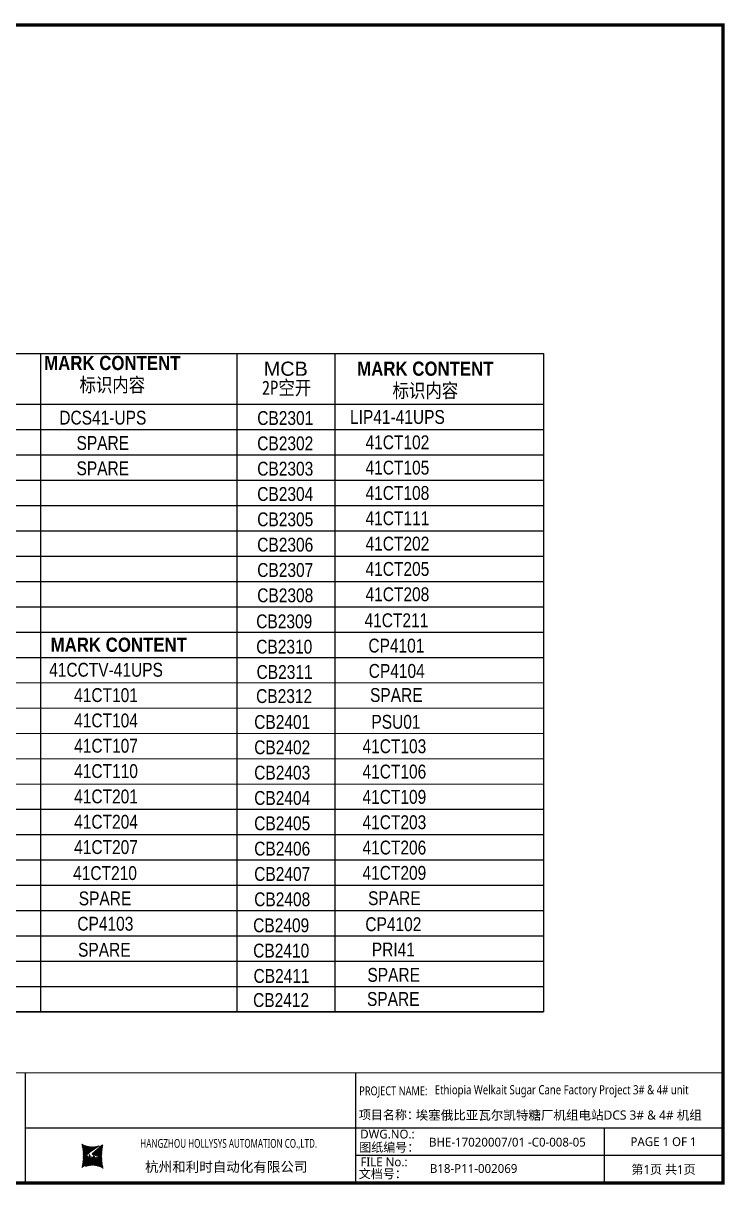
# Model space of a CAD drawing. Extents: x 81437 to 204847, y -54597 to -29444.
# Drawn here: x 117907 to 119817, y -45833 to -42672 of the extents above; entities that cross this region are included whole.
import ezdxf
from ezdxf.enums import TextEntityAlignment as Align
from ezdxf.lldxf.tags import DXFTag

# ---------------------------------------------------------------- set-up
doc = ezdxf.new("R2010")
doc.units = 0
doc.header["$LTSCALE"] = 100
doc.header["$MEASUREMENT"] = 0
for name, color, linetype in [('t', 1, 'Continuous'), ('YLT_GridLine', 7, 'Continuous'), ('YLT_GridText', 7, 'Continuous'), ('标准图框及表格', 7, 'Continuous')]:
    doc.layers.add(name, color=color, linetype=linetype)
doc.layers.add('细实线', color=7, linetype='Continuous', lineweight=20)
doc.styles.add('HZ', font='arial.ttf', dxfattribs={"width": 0.7})
doc.styles.get("Standard").update_dxf_attribs({"font": ''})
doc.styles.add('YLT_Grid', font='', dxfattribs={"width": 0.85})
doc.styles.add('微软雅黑', font='')
doc.styles.get('Standard').set_extended_font_data('SimSun')
doc.styles.get('YLT_Grid').set_extended_font_data('宋体')
doc.styles.get('微软雅黑').set_extended_font_data('Microsoft YaHei')
tags = doc.linetypes.add('CENTER', pattern=[2, 1.25, -0.25, 0.25, -0.25]).pattern_tags.tags
tags[10:11] = [DXFTag(74, 4), DXFTag(75, 0), DXFTag(340, '0'), DXFTag(46, 1.0), DXFTag(50, 0.0), DXFTag(44, 0.0), DXFTag(45, 0.0)]
tags[8:9] = [DXFTag(74, 4), DXFTag(75, 0), DXFTag(340, '0'), DXFTag(46, 1.0), DXFTag(50, 0.0), DXFTag(44, 0.0), DXFTag(45, 0.0)]
tags[6:7] = [DXFTag(74, 4), DXFTag(75, 0), DXFTag(340, '0'), DXFTag(46, 1.0), DXFTag(50, 0.0), DXFTag(44, 0.0), DXFTag(45, 0.0)]
tags[4:5] = [DXFTag(74, 4), DXFTag(75, 0), DXFTag(340, '0'), DXFTag(46, 1.0), DXFTag(50, 0.0), DXFTag(44, 0.0), DXFTag(45, 0.0)]
pattern_1 = [(45, (-6.162819773475348, -58.86246267448996), (-0.736262898216564, 0.7362628982165641), [])]

# ---------------------------------------------------------------- blocks, each defined once
blk = doc.blocks.new('空开标识')
at = {"layer": 'YLT_GridText', "style": 'YLT_Grid', "width": 0.85}
blk.add_attdef('A路1', text='', height=28, dxfattribs=at).set_placement((38.7147169765085, 3.477287093177438), align=Align.CENTER)
blk = doc.blocks.new('空开12')
at = {"layer": 'YLT_GridText', "style": 'YLT_Grid', "width": 0.8}
blk.add_attdef('KA1', text='', height=28, dxfattribs=at).set_placement((31.39270106703043, 0.8407768793404102), align=Align.CENTER)
blk = doc.blocks.new('图框')
at = {"layer": '标准图框及表格'}
h = blk.add_hatch(dxfattribs=at)
h.set_pattern_fill('ANSI31', color=5, scale=8.329863809039892, style=0)
h.set_pattern_definition(pattern_1)
edge = h.paths.add_edge_path()
edge.add_arc((2393.094436262916, -3057.016314091056), 55.18534773488954, 238.1092081981581, 291.6531626184834)
edge.add_line((2413.457117633552, -3108.307481089123), (2382.362679957259, -3129.105284474292))
edge.add_arc((2232.744557938924, -3137.191253253037), 135.3602868968974, 346.3915348661821, 374.2500326978034)
edge.add_line((2364.304773850054, -3169.039594784347), (2391.343418124445, -3146.7148906974))
edge.add_line((2385.17637942767, -3139.143911424919), (2389.981166822123, -3139.761302572286))
edge.add_spline(control_points=[(2391.307199095063, -3146.750097628447), (2392.196661605914, -3145.885543305817), (2393.808172678844, -3144.319160410171), (2393.706362376579, -3140.114756849009), (2391.263680388605, -3139.875266105763), (2389.959101290711, -3139.747359722689)], knot_values=[0, 0, 0, 0, 6.844331067525468, 12.40042740766005, 18.76924275352248, 18.76924275352248, 18.76924275352248, 18.76924275352248], weights=[1, 1, 1, 1, 1, 1], degree=3, periodic=0)
edge.add_spline(control_points=[(2382.352543285211, -3129.127895979397), (2381.626555155563, -3129.73152025812), (2380.315378592357, -3130.821700626719), (2379.381276507607, -3132.24510027398), (2378.964379386169, -3132.880374753903)], knot_values=[0, 0, 0, 0, 5.253673658024614, 9.488438564008057, 9.488438564008057, 9.488438564008057, 9.488438564008057], weights=[1, 1, 1, 1, 1], degree=3, periodic=0)
edge.add_spline(control_points=[(2380.109845815059, -3131.144179531064), (2379.558651433159, -3131.767985770505), (2378.469607692277, -3133.249177120419), (2378.75000888206, -3136.59141356358), (2381.696031569307, -3138.758015293683), (2384.022624161043, -3139.007997601494), (2385.15175362843, -3139.129317677358)], knot_values=[10.66597461496156, 10.66597461496156, 10.66597461496156, 10.66597461496156, 18.97770399508879, 28.89455822145742, 41.119553648298, 52.64692538081317, 52.64692538081317, 52.64692538081317, 52.64692538081317], weights=[1, 1, 1, 1, 1, 1, 1], degree=3, periodic=0)
h = blk.add_hatch(dxfattribs=at)
h.set_pattern_fill('ANSI31', color=3, scale=8.329863809039892, style=0)
h.set_pattern_definition(pattern_1)
edge = h.paths.add_edge_path()
edge.add_line((2396.306912351669, -3134.638821765021), (2401.543221691929, -3135.303048767099))
edge.add_spline(control_points=[(2394.881673431148, -3127.632408877759), (2393.992210920092, -3128.496963200258), (2392.380699847337, -3130.063346096064), (2392.482510149457, -3134.26774965708), (2394.925192137576, -3134.507240400384), (2396.229771235499, -3134.635146783385)], knot_values=[0, 0, 0, 0, 6.844331067526932, 12.40042740766158, 18.76924275352342, 18.76924275352342, 18.76924275352342, 18.76924275352342], weights=[1, 1, 1, 1, 1, 1], degree=3, periodic=0)
edge.add_line((2421.884098676157, -3105.342911721815), (2394.845454401773, -3127.667615808762))
edge.add_spline(control_points=[(2406.462349776273, -3142.781070641064), (2406.85282482484, -3142.285248106444), (2407.700959278394, -3140.915136680455), (2407.438863643569, -3137.791092942495), (2404.4928409567, -3135.624491212552), (2402.166248364556, -3135.374508904741), (2401.037118897577, -3135.253188828716)], knot_values=[12.65408913243743, 12.65408913243743, 12.65408913243743, 12.65408913243743, 18.97770399508879, 28.89455822145742, 41.119553648298, 52.64692538081317, 52.64692538081317, 52.64692538081317, 52.64692538081317], weights=[1, 1, 1, 1, 1, 1, 1], degree=3, periodic=0)
edge.add_line((2405.463463917236, -3143.838156073773), (2406.618423075823, -3142.594514654259))
edge.add_line((2403.858524028219, -3145.261600863971), (2405.463463917236, -3143.838156073904))
edge.add_line((2372.73175489228, -3166.075025417009), (2403.826192568573, -3145.277222031841))
edge.add_arc((2393.094436262916, -3217.366192415033), 55.18534773488965, 58.10920819815809, 111.6531626184834)
edge.add_arc((2553.444314586908, -3137.191253253037), 135.360286896897, 166.3915348661823, 194.2500326978024)
at = {"color": 7}
for p, q in [((2209.47921527367, -2910.443887418679), (2209.47921527367, -3210.443887418679)), ((3109.47921527367, -2910.443887418679), (3109.47921527367, -3210.443887418679)), ((2209.47921527367, -3060.443887418679), (3109.47921527367, -3060.443887418679)), ((3109.47921527367, -3060.443887418679), (4109.47921527367, -3060.443887418679)), ((3785.62275226965, -3060.443887418679), (3785.62275226965, -3210.443887418679)), ((4109.47921527367, -3135.443887418679), (3109.47921527367, -3135.443887418679))]:
    blk.add_line(p, q, dxfattribs=at)
at = {"color": 7, "const_width": 3}
blk.add_lwpolyline([(4109.47921527367, -2910.443887418679), (-6.162819773475348, -2910.443887418679)], dxfattribs=at)
at = {"layer": 't', "color": 7, "const_width": 9.61519705431492}
blk.add_lwpolyline([(4109.47921527367, -3210.443887418679), (4109.47921527367, -58.86246267448996), (-6.162819773475348, -58.86246267448996), (-6.162819773475348, -3210.443887418679)], close=True, dxfattribs=at)
at = {"color": 7, "linetype": 'CENTER', "style": '微软雅黑'}
for s, height, p in [('项目名称：', 24, (3118.237888517288, -3036.94681899895)), ('图纸编号：', 24, (3119.058468482224, -3125.527001057468)), ('杭州和利时自动化有限公司', 27, (2536.38633266712, -3179.976961063531)), ('文档号：', 24, (3117.869572934458, -3197.591179766443))]:
    blk.add_text(s, height=height, dxfattribs=at).set_placement(p)
at = {"color": 7, "style": '微软雅黑', "flags": 8}
for tag, p, height in [('DWG.NAME:', (1375.473639447489, -2969.2419877869), 25), ('DWG.NO.:', (3122.023352488108, -3089.264933317976), 24), ('图纸编号', (3309.199899152482, -3111.267140832559), 24), ('FILENO.:', (3122.509725826509, -3164.966587124836), 24), ('文档号', (3311.563545755656, -3182.994948628203), 24)]:
    blk.add_attdef(tag, p, '', height=height, dxfattribs=at)
at = {"color": 7, "style": '微软雅黑', "width": 0.8, "flags": 8}
for tag, p, height in [('PROJECTNAME:', (3119.317365890063, -2971.670387076527), 24), ('PROJECT_NAME', (3324.743137664682, -2969.191656158461), 25)]:
    blk.add_attdef(tag, p, '', height=height, dxfattribs=at)
at = {"color": 7, "style": '微软雅黑', "flags": 8}
for tag, height, width, p in [('RENLIU', 24, 0.7, (692.0254873090671, -3009.243060483925)), ('SHUFENWANG', 24, 0.7, (879.6254712981536, -3009.243060483925)), ('FANGHOU', 24, 0.7, (1063.567935676903, -3009.243060483925)), ('DANDANLI', 24, 0.7, (1243.852880445316, -3009.243060483925)), ('#10STATIONONTROLCABINETCOVER', 30, 0.6, (1771.737284051596, -3076.044837234568)), ('HANGZHOUHOLLYSYSAUTOMATIONCO.,LTD.', 24, 0.7, (2763.919484516009, -3104.577265918681))]:
    blk.add_attdef(tag, text='', height=height, dxfattribs=dict(at, width=width)).set_placement(p, align=Align.MIDDLE)
for tag, p in [('图纸名称:', (1371.649552043295, -3024.785799731683)), ('项目名称', (3272.897224152879, -3045.626842364768))]:
    blk.add_attdef(tag, text='', height=25, dxfattribs=at).set_placement(p, align=Align.BOTTOM_LEFT)
at = {"color": 7, "flags": 8}
blk.add_attdef('A', text='', height=23, dxfattribs=at).set_placement((53.73638948711596, -3033.744016823508), align=Align.MIDDLE)
at = {"color": 7, "style": '微软雅黑', "flags": 8}
for tag, height, p in [('设计时间', 23, (207.7030023673433, -3033.744016823508)), ('刘仁', 23, (692.0254873090671, -3061.050838701933)), ('王姝芬', 23, (879.6254712981536, -3061.050838701933)), ('侯方', 23, (1063.567935676903, -3061.050838701933)), ('李丹丹', 23, (1243.852880445316, -3061.050838701933)), ('PAGEXOFX', 24, (3947.55098377166, -3097.943887418679)), ('REV.', 24, (53.21983990701119, -3121.911417548025)), ('DATE', 24, (202.7449719716897, -3121.911417548025)), ('DESCRIPTION', 24, (445.5564698352027, -3121.911417548025)), ('PREPARED', 24, (692.0254873090671, -3121.911417548025)), ('CHECKED', 24, (879.625471298139, -3121.911417548025)), ('SIGNED', 24, (1063.567935676889, -3121.911417548025)), ('APPROVED', 24, (1243.852880445316, -3121.911417548025)), ('图纸名称', 30, (1771.737284051596, -3153.557526718527)), ('第几页共几页', 24, (3947.55098377166, -3172.943887418679))]:
    blk.add_attdef(tag, text='', height=height, dxfattribs=at).set_placement(p, align=Align.MIDDLE)
at = {"layer": '标准图框及表格', "color": 5, "style": 'HZ'}
for s, p in [('pgqh', (2367.722055843864, -3118.539690870716)), ('hollilas', (2367.889081852576, -3144.830947292762))]:
    blk.add_text(s, height=5.205656721233694, dxfattribs=at).set_placement(p)
at = {"layer": '标准图框及表格', "color": 3, "style": 'HZ'}
for s, height, p in [('auto', 8.676094535389492, (2394.744307490306, -3133.062499086471)), ('hollysys', 4.338047267694746, (2396.375285240625, -3158.593924068552))]:
    blk.add_text(s, height=height, dxfattribs=at).set_placement(p)

msp = doc.modelspace()

# ---------------------------------------------------------------- linework, layer by layer
at = {"layer": 'YLT_GridLine', "color": 7, "lineweight": 25}
for p, q in [((117954.0603387775, -43570.63065708816), (117954.0953677144, -45362.97719630756)), ((118488.6306046795, -43570.72548258182), (118488.6470749105, -45363.00273535556)), ((118755.7489248728, -43570.73536731213), (118755.7839525118, -45363.01549823976)), ((116226.0495330665, -43708.48439620197), (119323.6442472805, -43708.63238865812)), ((116226.0495330665, -43777.41815620196), (119323.6442472805, -43777.56614865811)), ((116226.0495330665, -43846.35191620194), (119323.6442472805, -43846.49990865809)), ((116226.0495330665, -43915.28567620194), (119323.6442472805, -43915.43366865808)), ((116226.0495330665, -43984.21943620192), (119323.6442472805, -43984.36742865806)), ((116226.0495330665, -44053.15319620191), (119323.6442472805, -44053.30118865806)), ((116226.0495330665, -44122.08695620191), (119323.6442472805, -44122.23494865805)), ((116226.0495330665, -44191.02071620189), (119323.6442472805, -44191.16870865804)), ((116226.0495330665, -44259.95447620188), (119323.6442472805, -44260.10246865803)), ((116226.0495330665, -44328.88823620188), (119323.6442472805, -44329.03622865802)), ((116226.0495330665, -44397.82199620186), (119323.6442472805, -44397.96998865801)), ((116226.0495330665, -44466.75575620185), (119323.6442472805, -44466.903748658)), ((116226.0495330665, -44535.68951620185), (119323.6442472805, -44535.83750865799)), ((116226.0495330665, -44604.62327620183), (119323.6442472805, -44604.77126865798)), ((116226.0495330665, -44673.55703620181), (119323.6442472805, -44673.70502865796)), ((116226.0495330665, -44742.49079620181), (119323.6442472805, -44742.63878865796)), ((116226.0495330665, -44811.4245562018), (119323.6442472805, -44811.57254865795)), ((116226.0495330665, -44880.35831620179), (119323.6442472805, -44880.50630865793)), ((116226.0495330665, -44949.29207620177), (119323.6442472805, -44949.44006865792)), ((116226.0495330665, -45018.22583620177), (119323.6442472805, -45018.37382865792)), ((116226.0225868921, -45087.15959491436), (119323.6173011061, -45087.30758737051)), ((116226.0495330665, -45087.15959620175), (119323.6442472805, -45087.3075886579)), ((116225.9956407178, -45156.09335362696), (119323.5903549318, -45156.24134608311)), ((116226.0225868921, -45156.09335491435), (119323.6173011061, -45156.2413473705)), ((116225.9686945434, -45225.02711233956), (119323.5634087574, -45225.17510479571)), ((116225.9956407178, -45225.02711362695), (119323.5903549318, -45225.1751060831)), ((116225.9417483691, -45293.96087105216), (119323.5364625831, -45294.10886350831)), ((116225.9686945434, -45293.96087233955), (119323.5634087574, -45294.1088647957)), ((116225.9417483691, -45362.89463105215), (119323.5364625831, -45363.0426235083))]:
    msp.add_line(p, q, dxfattribs=at)
msp.add_lwpolyline([(116226.0495330665, -43570.61738421489), (119323.6442472805, -43570.76537667104), (119323.6310736056, -45363.04262802849), (116226.0791738593, -45362.89463761787)], close=True, dxfattribs=at)

# ---------------------------------------------------------------- block references
at = {"color": 1}
ref = msp.add_blockref('图框', (115702.8382515571, -42618.09334372001), dxfattribs=at)
ref.add_attrib('PROJECTNAME:', 'PROJECT NAME:', (118822.1556174471, -45589.76373079654), dxfattribs={"color": 7, "height": 24, "style": '微软雅黑', "width": 0.8000000000000002})
ref.add_attrib('FILENO.:', 'FILE No.:', (118825.3479773836, -45783.05993084485), dxfattribs={"color": 7, "height": 24, "style": '微软雅黑'})
ref.add_attrib('DWG.NO.:', 'DWG.NO.:', (118824.8616040452, -45707.35827703799), dxfattribs={"color": 7, "height": 24, "style": '微软雅黑'})
ref.add_attrib('PAGEXOFX', 'PAGE 1 OF 1', dxfattribs={"color": 7, "height": 24, "style": '微软雅黑', "flags": 8}).set_placement((119650.3892353287, -45716.0372311387), align=Align.MIDDLE)
ref.add_attrib('PROJECT_NAME', 'Ethiopia Welkait Sugar Cane Factory Project 3# & 4# unit', (119027.5813892218, -45587.28499987847), dxfattribs={"color": 7, "height": 25, "style": '微软雅黑', "width": 0.8})
ref.add_attrib('项目名称', '埃塞俄比亚瓦尔凯特糖厂机组电站DCS 3# & 4# 机组', dxfattribs={"color": 7, "height": 25, "style": '微软雅黑'}).set_placement((118975.73547571, -45663.72018608479), align=Align.BOTTOM_LEFT)
ref.add_attrib('HANGZHOUHOLLYSYSAUTOMATIONCO.,LTD.', 'HANGZHOU HOLLYSYS AUTOMATION CO.,LTD.', dxfattribs={"color": 7, "height": 24, "style": '微软雅黑', "width": 0.6999999999999998}).set_placement((118466.7577360731, -45722.6706096387), align=Align.MIDDLE)
ref.add_attrib('文档号', 'B18-P11-002069', (119014.4017973127, -45801.08829234822), dxfattribs={"color": 7, "height": 24, "style": '微软雅黑', "flags": 8})
ref.add_attrib('图纸编号', 'BHE-17020007/01 -C0-008-05', (119012.0381507096, -45729.36048455258), dxfattribs={"color": 7, "height": 24, "style": '微软雅黑', "flags": 8})
ref.add_attrib('第几页共几页', '第1页 共1页', dxfattribs={"color": 7, "height": 24, "style": '微软雅黑', "flags": 8}).set_placement((119650.3892353287, -45791.0372311387), align=Align.MIDDLE)
at = {"layer": '细实线'}
ref = msp.add_blockref('空开标识', (118071.8534049694, -43769.1097657084), dxfattribs=dict(at, xscale=1.348704000001308, yscale=1.348703999999834, zscale=1.348704))
ref.add_attrib('A路1', 'DCS41-UPS', dxfattribs={"layer": 'YLT_GridText', "height": 37.763712, "style": 'HZ', "width": 0.8}).set_placement((118124.0680986145, -43764.41993469669), align=Align.CENTER)
ref = msp.add_blockref('空开12', (118578.3673560754, -43766.66392919018), dxfattribs=dict(at, xscale=1.348704000001308, yscale=1.348703999999834, zscale=1.348704))
ref.add_attrib('KA1', 'CB2301', dxfattribs={"layer": 'YLT_GridText', "height": 37.763712, "style": 'HZ', "width": 0.8}).set_placement((118620.7068175753, -43765.52997004991), align=Align.CENTER)
ref = msp.add_blockref('空开标识', (118873.7821670809, -43767.30347988875), dxfattribs=dict(at, xscale=1.348704000001308, yscale=1.348703999999834, zscale=1.348704))
ref.add_attrib('A路1', 'LIP41-41UPS', dxfattribs={"layer": 'YLT_GridText', "height": 37.763712, "style": 'HZ', "width": 0.8}).set_placement((118925.9968607259, -43762.61364887704), align=Align.CENTER)
ref = msp.add_blockref('空开标识', (118071.8534049694, -43838.0435257084), dxfattribs=dict(at, xscale=1.348704000001308, yscale=1.348703999999834, zscale=1.348704))
ref.add_attrib('A路1', 'SPARE', dxfattribs={"layer": 'YLT_GridText', "height": 37.763712, "style": 'HZ', "width": 0.8}).set_placement((118124.0680986145, -43833.35369469668), align=Align.CENTER)
ref = msp.add_blockref('空开12', (118578.3673560754, -43835.59768919017), dxfattribs=dict(at, xscale=1.348704000001308, yscale=1.348703999999834, zscale=1.348704))
ref.add_attrib('KA1', 'CB2302', dxfattribs={"layer": 'YLT_GridText', "height": 37.763712, "style": 'HZ', "width": 0.8}).set_placement((118620.7068175753, -43834.4637300499), align=Align.CENTER)
ref = msp.add_blockref('空开标识', (118873.7821670809, -43836.23723988875), dxfattribs=dict(at, xscale=1.348704000001308, yscale=1.348703999999834, zscale=1.348704))
ref.add_attrib('A路1', '41CT102', dxfattribs={"layer": 'YLT_GridText', "height": 37.763712, "style": 'HZ', "width": 0.8}).set_placement((118925.9968607259, -43831.54740887703), align=Align.CENTER)
ref = msp.add_blockref('空开标识', (118071.8534049694, -43906.97728570839), dxfattribs=dict(at, xscale=1.348704000001308, yscale=1.348703999999834, zscale=1.348704))
ref.add_attrib('A路1', 'SPARE', dxfattribs={"layer": 'YLT_GridText', "height": 37.763712, "style": 'HZ', "width": 0.8}).set_placement((118124.0680986145, -43902.28745469668), align=Align.CENTER)
ref = msp.add_blockref('空开12', (118578.3673560754, -43904.53144919017), dxfattribs=dict(at, xscale=1.348704000001308, yscale=1.348703999999834, zscale=1.348704))
ref.add_attrib('KA1', 'CB2303', dxfattribs={"layer": 'YLT_GridText', "height": 37.763712, "style": 'HZ', "width": 0.8}).set_placement((118620.7068175753, -43903.39749004989), align=Align.CENTER)
ref = msp.add_blockref('空开标识', (118873.7821670809, -43905.17099988874), dxfattribs=dict(at, xscale=1.348704000001308, yscale=1.348703999999834, zscale=1.348704))
ref.add_attrib('A路1', '41CT105', dxfattribs={"layer": 'YLT_GridText', "height": 37.763712, "style": 'HZ', "width": 0.8}).set_placement((118925.9968607259, -43900.48116887703), align=Align.CENTER)
ref = msp.add_blockref('空开12', (118578.3673560754, -43973.46520919016), dxfattribs=dict(at, xscale=1.348704000001308, yscale=1.348703999999834, zscale=1.348704))
ref.add_attrib('KA1', 'CB2304', dxfattribs={"layer": 'YLT_GridText', "height": 37.763712, "style": 'HZ', "width": 0.8}).set_placement((118620.7068175753, -43972.33125004989), align=Align.CENTER)
ref = msp.add_blockref('空开标识', (118873.7821670809, -43974.10475988874), dxfattribs=dict(at, xscale=1.348704000001308, yscale=1.348703999999834, zscale=1.348704))
ref.add_attrib('A路1', '41CT108', dxfattribs={"layer": 'YLT_GridText', "height": 37.763712, "style": 'HZ', "width": 0.8}).set_placement((118925.9968607259, -43969.41492887701), align=Align.CENTER)
ref = msp.add_blockref('空开12', (118578.3673560754, -44042.39896919015), dxfattribs=dict(at, xscale=1.348704000001308, yscale=1.348703999999834, zscale=1.348704))
ref.add_attrib('KA1', 'CB2305', dxfattribs={"layer": 'YLT_GridText', "height": 37.763712, "style": 'HZ', "width": 0.8}).set_placement((118620.7068175753, -44041.26501004988), align=Align.CENTER)
ref = msp.add_blockref('空开标识', (118873.7821670809, -44043.03851988872), dxfattribs=dict(at, xscale=1.348704000001308, yscale=1.348703999999834, zscale=1.348704))
ref.add_attrib('A路1', '41CT111', dxfattribs={"layer": 'YLT_GridText', "height": 37.763712, "style": 'HZ', "width": 0.8}).set_placement((118925.9968607259, -44038.34868887701), align=Align.CENTER)
ref = msp.add_blockref('空开12', (118578.3673560754, -44111.33272919014), dxfattribs=dict(at, xscale=1.348704000001308, yscale=1.348703999999834, zscale=1.348704))
ref.add_attrib('KA1', 'CB2306', dxfattribs={"layer": 'YLT_GridText', "height": 37.763712, "style": 'HZ', "width": 0.8}).set_placement((118620.7068175753, -44110.19877004987), align=Align.CENTER)
ref = msp.add_blockref('空开标识', (118873.7821670809, -44111.97227988872), dxfattribs=dict(at, xscale=1.348704000001308, yscale=1.348703999999834, zscale=1.348704))
ref.add_attrib('A路1', '41CT202', dxfattribs={"layer": 'YLT_GridText', "height": 37.763712, "style": 'HZ', "width": 0.8}).set_placement((118925.9968607259, -44107.282448877), align=Align.CENTER)
ref = msp.add_blockref('空开12', (118578.3673560754, -44180.26648919014), dxfattribs=dict(at, xscale=1.348704000001308, yscale=1.348703999999834, zscale=1.348704))
ref.add_attrib('KA1', 'CB2307', dxfattribs={"layer": 'YLT_GridText', "height": 37.763712, "style": 'HZ', "width": 0.8}).set_placement((118620.7068175753, -44179.13253004986), align=Align.CENTER)
ref = msp.add_blockref('空开标识', (118873.7821670809, -44180.90603988871), dxfattribs=dict(at, xscale=1.348704000001308, yscale=1.348703999999834, zscale=1.348704))
ref.add_attrib('A路1', '41CT205', dxfattribs={"layer": 'YLT_GridText', "height": 37.763712, "style": 'HZ', "width": 0.8}).set_placement((118925.9968607259, -44176.216208877), align=Align.CENTER)
ref = msp.add_blockref('空开12', (118578.3673560754, -44249.20024919012), dxfattribs=dict(at, xscale=1.348704000001308, yscale=1.348703999999834, zscale=1.348704))
ref.add_attrib('KA1', 'CB2308', dxfattribs={"layer": 'YLT_GridText', "height": 37.763712, "style": 'HZ', "width": 0.8}).set_placement((118620.7068175753, -44248.06629004986), align=Align.CENTER)
ref = msp.add_blockref('空开标识', (118873.7821670809, -44249.83979988869), dxfattribs=dict(at, xscale=1.348704000001308, yscale=1.348703999999834, zscale=1.348704))
ref.add_attrib('A路1', '41CT208', dxfattribs={"layer": 'YLT_GridText', "height": 37.763712, "style": 'HZ', "width": 0.8}).set_placement((118925.9968607259, -44245.14996887698), align=Align.CENTER)
ref = msp.add_blockref('空开12', (118575.6118573001, -44319.97637224941), dxfattribs=dict(at, xscale=1.348704000001308, yscale=1.348703999999834, zscale=1.348704))
ref.add_attrib('KA1', 'CB2309', dxfattribs={"layer": 'YLT_GridText', "height": 37.763712, "style": 'HZ', "width": 0.8}).set_placement((118617.9513188, -44318.84241310913), align=Align.CENTER)
ref = msp.add_blockref('空开标识', (118871.0266683056, -44320.61592294798), dxfattribs=dict(at, xscale=1.348704000001308, yscale=1.348703999999834, zscale=1.348704))
ref.add_attrib('A路1', '41CT211', dxfattribs={"layer": 'YLT_GridText', "height": 37.763712, "style": 'HZ', "width": 0.8}).set_placement((118923.2413619506, -44315.92609193627), align=Align.CENTER)
ref = msp.add_blockref('空开12', (118575.6118573001, -44388.9101322494), dxfattribs=dict(at, xscale=1.348704000001308, yscale=1.348703999999834, zscale=1.348704))
ref.add_attrib('KA1', 'CB2310', dxfattribs={"layer": 'YLT_GridText', "height": 37.763712, "style": 'HZ', "width": 0.8}).set_placement((118617.9513188, -44387.77617310913), align=Align.CENTER)
ref = msp.add_blockref('空开标识', (118871.0266683056, -44389.54968294797), dxfattribs=dict(at, xscale=1.348704000001308, yscale=1.348703999999834, zscale=1.348704))
ref.add_attrib('A路1', 'CP4101', dxfattribs={"layer": 'YLT_GridText', "height": 37.763712, "style": 'HZ', "width": 0.8}).set_placement((118923.2413619506, -44384.85985193626), align=Align.CENTER)
ref = msp.add_blockref('空开标识', (118080.6142237117, -44455.33753503505), dxfattribs=dict(at, xscale=1.348704000001308, yscale=1.348703999999834, zscale=1.348704))
ref.add_attrib('A路1', '41CCTV-41UPS', dxfattribs={"layer": 'YLT_GridText', "height": 37.763712, "style": 'HZ', "width": 0.8}).set_placement((118132.8289173568, -44450.64770402334), align=Align.CENTER)
ref = msp.add_blockref('空开12', (118576.5586368604, -44457.84404057518), dxfattribs=dict(at, xscale=1.348704000001308, yscale=1.348703999999834, zscale=1.348704))
ref.add_attrib('KA1', 'CB2311', dxfattribs={"layer": 'YLT_GridText', "height": 37.763712, "style": 'HZ', "width": 0.8}).set_placement((118618.8980983603, -44456.71008143492), align=Align.CENTER)
ref = msp.add_blockref('空开标识', (118871.9734478658, -44458.48359127375), dxfattribs=dict(at, xscale=1.348704000001308, yscale=1.348703999999834, zscale=1.348704))
ref.add_attrib('A路1', 'CP4104', dxfattribs={"layer": 'YLT_GridText', "height": 37.763712, "style": 'HZ', "width": 0.8}).set_placement((118924.1881415109, -44453.79376026204), align=Align.CENTER)
ref = msp.add_blockref('空开标识', (118080.6142237117, -44524.27129503504), dxfattribs=dict(at, xscale=1.348704000001308, yscale=1.348703999999834, zscale=1.348704))
ref.add_attrib('A路1', '41CT101', dxfattribs={"layer": 'YLT_GridText', "height": 37.763712, "style": 'HZ', "width": 0.8}).set_placement((118132.8289173568, -44519.58146402332), align=Align.CENTER)
ref = msp.add_blockref('空开12', (118575.340127541, -44523.41025301711), dxfattribs=dict(at, xscale=1.348704000001308, yscale=1.348703999999834, zscale=1.348704))
ref.add_attrib('KA1', 'CB2312', dxfattribs={"layer": 'YLT_GridText', "height": 37.763712, "style": 'HZ', "width": 0.8}).set_placement((118617.6795890409, -44522.27629387684), align=Align.CENTER)
ref = msp.add_blockref('空开标识', (118870.7549385465, -44524.04980371568), dxfattribs=dict(at, xscale=1.348704000001308, yscale=1.348703999999834, zscale=1.348704))
ref.add_attrib('A路1', 'SPARE', dxfattribs={"layer": 'YLT_GridText', "height": 37.763712, "style": 'HZ', "width": 0.8}).set_placement((118922.9696321915, -44519.35997270397), align=Align.CENTER)
ref = msp.add_blockref('空开标识', (118080.6142237117, -44593.20505503503), dxfattribs=dict(at, xscale=1.348704000001308, yscale=1.348703999999834, zscale=1.348704))
ref.add_attrib('A路1', '41CT104', dxfattribs={"layer": 'YLT_GridText', "height": 37.763712, "style": 'HZ', "width": 0.8}).set_placement((118132.8289173568, -44588.51522402332), align=Align.CENTER)
ref = msp.add_blockref('空开12', (118570.1041299703, -44593.86866735242), dxfattribs=dict(at, xscale=1.348704000001308, yscale=1.348703999999834, zscale=1.348704))
ref.add_attrib('KA1', 'CB2401', dxfattribs={"layer": 'YLT_GridText', "height": 37.763712, "style": 'HZ', "width": 0.8}).set_placement((118612.4435914702, -44592.73470821215), align=Align.CENTER)
ref = msp.add_blockref('空开标识', (118869.783110183, -44597.00259916196), dxfattribs=dict(at, xscale=1.348704000001308, yscale=1.348703999999834, zscale=1.348704))
ref.add_attrib('A路1', 'PSU01', dxfattribs={"layer": 'YLT_GridText', "height": 37.763712, "style": 'HZ', "width": 0.8}).set_placement((118921.997803828, -44592.31276815024), align=Align.CENTER)
ref = msp.add_blockref('空开标识', (118080.6142237117, -44662.13881503503), dxfattribs=dict(at, xscale=1.348704000001308, yscale=1.348703999999834, zscale=1.348704))
ref.add_attrib('A路1', '41CT107', dxfattribs={"layer": 'YLT_GridText', "height": 37.763712, "style": 'HZ', "width": 0.8}).set_placement((118132.8289173568, -44657.44898402331), align=Align.CENTER)
ref = msp.add_blockref('空开12', (118570.1041299703, -44662.80242735241), dxfattribs=dict(at, xscale=1.348704000001308, yscale=1.348703999999834, zscale=1.348704))
ref.add_attrib('KA1', 'CB2402', dxfattribs={"layer": 'YLT_GridText', "height": 37.763712, "style": 'HZ', "width": 0.8}).set_placement((118612.4435914702, -44661.66846821214), align=Align.CENTER)
ref = msp.add_blockref('空开标识', (118865.5189409757, -44663.44197805099), dxfattribs=dict(at, xscale=1.348704000001308, yscale=1.348703999999834, zscale=1.348704))
ref.add_attrib('A路1', '41CT103', dxfattribs={"layer": 'YLT_GridText', "height": 37.763712, "style": 'HZ', "width": 0.8}).set_placement((118917.7336346208, -44658.75214703927), align=Align.CENTER)
ref = msp.add_blockref('空开标识', (118080.6142237117, -44731.07257503502), dxfattribs=dict(at, xscale=1.348704000001308, yscale=1.348703999999834, zscale=1.348704))
ref.add_attrib('A路1', '41CT110', dxfattribs={"layer": 'YLT_GridText', "height": 37.763712, "style": 'HZ', "width": 0.8}).set_placement((118132.8289173568, -44726.3827440233), align=Align.CENTER)
ref = msp.add_blockref('空开12', (118570.1041299703, -44731.73618735241), dxfattribs=dict(at, xscale=1.348704000001308, yscale=1.348703999999834, zscale=1.348704))
ref.add_attrib('KA1', 'CB2403', dxfattribs={"layer": 'YLT_GridText', "height": 37.763712, "style": 'HZ', "width": 0.8}).set_placement((118612.4435914702, -44730.60222821213), align=Align.CENTER)
ref = msp.add_blockref('空开标识', (118865.5189409757, -44732.37573805098), dxfattribs=dict(at, xscale=1.348704000001308, yscale=1.348703999999834, zscale=1.348704))
ref.add_attrib('A路1', '41CT106', dxfattribs={"layer": 'YLT_GridText', "height": 37.763712, "style": 'HZ', "width": 0.8}).set_placement((118917.7336346208, -44727.68590703927), align=Align.CENTER)
ref = msp.add_blockref('空开标识', (118080.6142237117, -44800.00633503501), dxfattribs=dict(at, xscale=1.348704000001308, yscale=1.348703999999834, zscale=1.348704))
ref.add_attrib('A路1', '41CT201', dxfattribs={"layer": 'YLT_GridText', "height": 37.763712, "style": 'HZ', "width": 0.8}).set_placement((118132.8289173568, -44795.31650402329), align=Align.CENTER)
ref = msp.add_blockref('空开12', (118570.1041299703, -44800.6699473524), dxfattribs=dict(at, xscale=1.348704000001308, yscale=1.348703999999834, zscale=1.348704))
ref.add_attrib('KA1', 'CB2404', dxfattribs={"layer": 'YLT_GridText', "height": 37.763712, "style": 'HZ', "width": 0.8}).set_placement((118612.4435914702, -44799.53598821213), align=Align.CENTER)
ref = msp.add_blockref('空开标识', (118865.5189409757, -44801.30949805098), dxfattribs=dict(at, xscale=1.348704000001308, yscale=1.348703999999834, zscale=1.348704))
ref.add_attrib('A路1', '41CT109', dxfattribs={"layer": 'YLT_GridText', "height": 37.763712, "style": 'HZ', "width": 0.8}).set_placement((118917.7336346208, -44796.61966703925), align=Align.CENTER)
ref = msp.add_blockref('空开标识', (118080.6142237117, -44868.940095035), dxfattribs=dict(at, xscale=1.348704000001308, yscale=1.348703999999834, zscale=1.348704))
ref.add_attrib('A路1', '41CT204', dxfattribs={"layer": 'YLT_GridText', "height": 37.763712, "style": 'HZ', "width": 0.8}).set_placement((118132.8289173568, -44864.25026402329), align=Align.CENTER)
ref = msp.add_blockref('空开12', (118570.1041299703, -44869.60370735239), dxfattribs=dict(at, xscale=1.348704000001308, yscale=1.348703999999834, zscale=1.348704))
ref.add_attrib('KA1', 'CB2405', dxfattribs={"layer": 'YLT_GridText', "height": 37.763712, "style": 'HZ', "width": 0.8}).set_placement((118612.4435914702, -44868.46974821212), align=Align.CENTER)
ref = msp.add_blockref('空开标识', (118865.5189409757, -44870.24325805096), dxfattribs=dict(at, xscale=1.348704000001308, yscale=1.348703999999834, zscale=1.348704))
ref.add_attrib('A路1', '41CT203', dxfattribs={"layer": 'YLT_GridText', "height": 37.763712, "style": 'HZ', "width": 0.8}).set_placement((118917.7336346208, -44865.55342703925), align=Align.CENTER)
ref = msp.add_blockref('空开标识', (118080.6142237117, -44937.87385503499), dxfattribs=dict(at, xscale=1.348704000001308, yscale=1.348703999999834, zscale=1.348704))
ref.add_attrib('A路1', '41CT207', dxfattribs={"layer": 'YLT_GridText', "height": 37.763712, "style": 'HZ', "width": 0.8}).set_placement((118132.8289173568, -44933.18402402328), align=Align.CENTER)
ref = msp.add_blockref('空开12', (118570.1041299703, -44938.53746735238), dxfattribs=dict(at, xscale=1.348704000001308, yscale=1.348703999999834, zscale=1.348704))
ref.add_attrib('KA1', 'CB2406', dxfattribs={"layer": 'YLT_GridText', "height": 37.763712, "style": 'HZ', "width": 0.8}).set_placement((118612.4435914702, -44937.40350821211), align=Align.CENTER)
ref = msp.add_blockref('空开标识', (118865.5189409757, -44939.17701805096), dxfattribs=dict(at, xscale=1.348704000001308, yscale=1.348703999999834, zscale=1.348704))
ref.add_attrib('A路1', '41CT206', dxfattribs={"layer": 'YLT_GridText', "height": 37.763712, "style": 'HZ', "width": 0.8}).set_placement((118917.7336346208, -44934.48718703924), align=Align.CENTER)
ref = msp.add_blockref('空开标识', (118077.8587249364, -45008.64997809428), dxfattribs=dict(at, xscale=1.348704000001308, yscale=1.348703999999834, zscale=1.348704))
ref.add_attrib('A路1', '41CT210', dxfattribs={"layer": 'YLT_GridText', "height": 37.763712, "style": 'HZ', "width": 0.8}).set_placement((118130.0734185815, -45003.96014708257), align=Align.CENTER)
ref = msp.add_blockref('空开12', (118570.1041299703, -45007.47122735238), dxfattribs=dict(at, xscale=1.348704000001308, yscale=1.348703999999834, zscale=1.348704))
ref.add_attrib('KA1', 'CB2407', dxfattribs={"layer": 'YLT_GridText', "height": 37.763712, "style": 'HZ', "width": 0.8}).set_placement((118612.4435914702, -45006.3372682121), align=Align.CENTER)
ref = msp.add_blockref('空开标识', (118865.5189409757, -45008.11077805095), dxfattribs=dict(at, xscale=1.348704000001308, yscale=1.348703999999834, zscale=1.348704))
ref.add_attrib('A路1', '41CT209', dxfattribs={"layer": 'YLT_GridText', "height": 37.763712, "style": 'HZ', "width": 0.8}).set_placement((118917.7336346208, -45003.42094703924), align=Align.CENTER)
ref = msp.add_blockref('空开标识', (118077.8587249364, -45077.58373809426), dxfattribs=dict(at, xscale=1.348704000001308, yscale=1.348703999999834, zscale=1.348704))
ref.add_attrib('A路1', 'SPARE', dxfattribs={"layer": 'YLT_GridText', "height": 37.763712, "style": 'HZ', "width": 0.8}).set_placement((118130.0734185815, -45072.89390708255), align=Align.CENTER)
ref = msp.add_blockref('空开12', (118570.1041299703, -45076.40498735236), dxfattribs=dict(at, xscale=1.348704000001308, yscale=1.348703999999834, zscale=1.348704))
ref.add_attrib('KA1', 'CB2408', dxfattribs={"layer": 'YLT_GridText', "height": 37.763712, "style": 'HZ', "width": 0.8}).set_placement((118612.4435914702, -45075.2710282121), align=Align.CENTER)
ref = msp.add_blockref('空开标识', (118865.5189409757, -45077.04453805093), dxfattribs=dict(at, xscale=1.348704000001308, yscale=1.348703999999834, zscale=1.348704))
ref.add_attrib('A路1', 'SPARE', dxfattribs={"layer": 'YLT_GridText', "height": 37.763712, "style": 'HZ', "width": 0.8}).set_placement((118917.7336346208, -45072.35470703922), align=Align.CENTER)
ref = msp.add_blockref('空开标识', (118078.8055044967, -45146.51764642005), dxfattribs=dict(at, xscale=1.348704000001308, yscale=1.348703999999834, zscale=1.348704))
ref.add_attrib('A路1', 'CP4103', dxfattribs={"layer": 'YLT_GridText', "height": 37.763712, "style": 'HZ', "width": 0.8}).set_placement((118131.0201981417, -45141.82781540834), align=Align.CENTER)
ref = msp.add_blockref('空开12', (118567.348631195, -45147.18111041165), dxfattribs=dict(at, xscale=1.348704000001308, yscale=1.348703999999834, zscale=1.348704))
ref.add_attrib('KA1', 'CB2409', dxfattribs={"layer": 'YLT_GridText', "height": 37.763712, "style": 'HZ', "width": 0.8}).set_placement((118609.6880926949, -45146.04715127137), align=Align.CENTER)
ref = msp.add_blockref('空开标识', (118862.7634422005, -45147.82066111022), dxfattribs=dict(at, xscale=1.348704000001308, yscale=1.348703999999834, zscale=1.348704))
ref.add_attrib('A路1', 'CP4102', dxfattribs={"layer": 'YLT_GridText', "height": 37.763712, "style": 'HZ', "width": 0.8}).set_placement((118914.9781358455, -45143.13083009851), align=Align.CENTER)
ref = msp.add_blockref('空开标识', (118076.0078717175, -45217.36853590405), dxfattribs=dict(at, xscale=1.348704000001308, yscale=1.348703999999834, zscale=1.348704))
ref.add_attrib('A路1', 'SPARE', dxfattribs={"layer": 'YLT_GridText', "height": 37.763712, "style": 'HZ', "width": 0.8}).set_placement((118128.2225653626, -45212.67870489234), align=Align.CENTER)
ref = msp.add_blockref('空开12', (118567.348631195, -45216.11487041163), dxfattribs=dict(at, xscale=1.348704000001308, yscale=1.348703999999834, zscale=1.348704))
ref.add_attrib('KA1', 'CB2410', dxfattribs={"layer": 'YLT_GridText', "height": 37.763712, "style": 'HZ', "width": 0.8}).set_placement((118609.6880926949, -45214.98091127137), align=Align.CENTER)
ref = msp.add_blockref('空开标识', (118862.7634422005, -45216.75442111021), dxfattribs=dict(at, xscale=1.348704000001308, yscale=1.348703999999834, zscale=1.348704))
ref.add_attrib('A路1', 'PRI41', dxfattribs={"layer": 'YLT_GridText', "height": 37.763712, "style": 'HZ', "width": 0.8}).set_placement((118914.9781358455, -45212.0645900985), align=Align.CENTER)
ref = msp.add_blockref('空开12', (118568.2954107553, -45285.04877873742), dxfattribs=dict(at, xscale=1.348704000001308, yscale=1.348703999999834, zscale=1.348704))
ref.add_attrib('KA1', 'CB2411', dxfattribs={"layer": 'YLT_GridText', "height": 37.763712, "style": 'HZ', "width": 0.8}).set_placement((118610.6348722551, -45283.91481959716), align=Align.CENTER)
ref = msp.add_blockref('空开标识', (118863.7102217607, -45285.68832943599), dxfattribs=dict(at, xscale=1.348704000001308, yscale=1.348703999999834, zscale=1.348704))
ref.add_attrib('A路1', 'SPARE', dxfattribs={"layer": 'YLT_GridText', "height": 37.763712, "style": 'HZ', "width": 0.8}).set_placement((118915.9249154058, -45280.99849842428), align=Align.CENTER)
ref = msp.add_blockref('空开12', (118567.0769014359, -45350.61499117935), dxfattribs=dict(at, xscale=1.348704000001308, yscale=1.348703999999834, zscale=1.348704))
ref.add_attrib('KA1', 'CB2412', dxfattribs={"layer": 'YLT_GridText', "height": 37.763712, "style": 'HZ', "width": 0.8}).set_placement((118609.4163629358, -45349.48103203908), align=Align.CENTER)
ref = msp.add_blockref('空开标识', (118862.4917124413, -45351.25454187792), dxfattribs=dict(at, xscale=1.348704000001308, yscale=1.348703999999834, zscale=1.348704))
ref.add_attrib('A路1', 'SPARE', dxfattribs={"layer": 'YLT_GridText', "height": 37.763712, "style": 'HZ', "width": 0.8}).set_placement((118914.7064060864, -45346.56471086621), align=Align.CENTER)

# ---------------------------------------------------------------- texts
at = {"layer": 'YLT_GridText', "attachment_point": 5, "style": 'YLT_Grid'}
for s, insert, char_height, width in [('{\\fArial|b1|i0|c0|p2;MARK\\fArial|b1|i0|c134|p2; \\fArial|b1|i0|c0|p2;CONTENT}', (118149.9758315982, -43597.09417906964), 38.53440000000001, 761.1435999999999), ('\\pt154.1376;{\\fArial|b0|i0|c134|p34;\\W1;MCB}', (118622.1864715026, -43612.67826218523), 38.5344, 480.9008504267226), ('{\\fArial|b1|i0|c0|p2;MARK\\fArial|b1|i0|c134|p2; \\fArial|b1|i0|c0|p2;CONTENT}', (119002.1135718169, -43612.56078725822), 38.53440000000001, 761.1435999999999), ('标识内容', (118149.9758315982, -43658.55090801339), 38.5344, 761.1435999999999), ('2P空开', (118624.1985974957, -43666.3406637404), 38.5344, 238.3959200000052), ('标识内容', (119002.1135718169, -43674.01751620197), 38.5344, 761.1435999999999), ('{\\fArial|b1|i0|c0|p2;MARK\\fArial|b1|i0|c134|p2; \\fArial|b1|i0|c0|p2;CONTENT}', (118167.5552581381, -44363.83182309718), 38.53440000000001, 761.1435999999999)]:
    msp.add_mtext(s, dxfattribs=dict(at, insert=insert, char_height=char_height, width=width))

doc.saveas('drawing.dxf')
